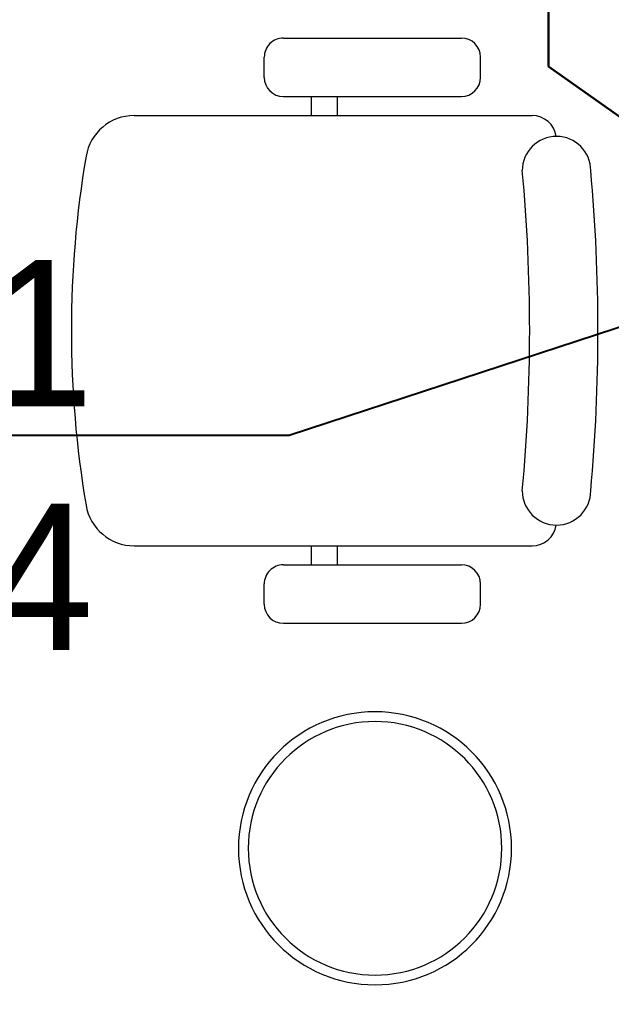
# Model space of a CAD drawing. Header units: metres. Extents: x 75097 to 220695, y -1557923 to -1361206.
# Drawn here: x 113923 to 114529, y -1446487 to -1445471 of the extents above; entities that cross this region are included whole.
import ezdxf
from ezdxf import colors
from ezdxf.entities.mleader import LeaderData, LeaderLine
from ezdxf.math import Vec2, Vec3

# ---------------------------------------------------------------- set-up
doc = ezdxf.new("R2010")
doc.units = ezdxf.units.M
doc.layers.get('0').update_dxf_attribs({"lineweight": 0})
for name, color, linetype, lineweight in [('A-100 - Copy$0$Medical Equipment and Furniture', 8, 'Continuous', 0), ('A-100 - Copy$0$NEW', 8, 'Continuous', 5), ('E-LG', 245, 'Continuous', 30)]:
    doc.layers.add(name, color=color, linetype=linetype, lineweight=lineweight)
doc.layers.add('E-POWR', color=7, linetype='Continuous', lineweight=9, true_color=0x4e7e3e)
doc.styles.get("Standard").update_dxf_attribs({"font": 'GOTHIC.TTF'})

# ---------------------------------------------------------------- blocks, each defined once
blk = doc.blocks.new('*X81')
for p, q in [((5, 3), (5, 3)), ((5, 3), (5, 3)), ((5, 3), (5, 3)), ((5, 3), (5, 3)), ((5, 3), (5, 3)), ((5, 3), (5, 3)), ((5, 3), (5, 3)), ((5, 3), (5, 3)), ((5, 3), (5, 3)), ((5, 3), (5, 3)), ((5, 3), (5, 3)), ((5, 3), (5, 3)), ((5, 3), (5, 3)), ((5, 3), (5, 3)), ((5, 3), (5, 3)), ((5, 3), (5, 3)), ((5, 3), (5, 3)), ((5, 3), (5, 3)), ((5, 3), (5, 3)), ((5, 3), (5, 3)), ((5, 3), (5, 3)), ((5, 3), (5, 3)), ((5, 3), (5, 3)), ((5, 3), (5, 3)), ((5, 3), (5, 3)), ((5, 3), (5, 3)), ((5, 3), (5, 3)), ((5, 3), (5, 3)), ((5, 3), (5, 3)), ((5, 3), (5, 3)), ((5, 3), (5, 3)), ((5, 3), (5, 3)), ((5, 3), (5, 3)), ((5, 3), (5, 3)), ((5, 3), (5, 3)), ((5, 3), (5, 3)), ((5, 3), (5, 3)), ((5, 3), (5, 3)), ((5, 3), (5, 3)), ((5, 3), (5, 3)), ((5, 3), (5, 3)), ((5, 3), (5, 3)), ((5, 3), (5, 3)), ((5, 3), (5, 3)), ((5, 3), (5, 3)), ((5, 3), (5, 3)), ((5, 3), (5, 3)), ((5, 3), (5, 3)), ((5, 3), (5, 3)), ((5, 3), (5, 3)), ((5, 3), (5, 3)), ((5, 3), (5, 3)), ((5, 3), (5, 3)), ((5, 3), (5, 3)), ((5, 3), (5, 3)), ((5, 3), (5, 3)), ((5, 3), (5, 3)), ((5, 3), (5, 3)), ((5, 3), (5, 3)), ((5, 3), (5, 3)), ((5, 3), (5, 3)), ((5, 3), (5, 3)), ((5, 3), (5, 3)), ((5, 3), (5, 3)), ((5, 3), (5, 3)), ((5, 3), (5, 3)), ((6, 3), (5, 3)), ((5, 3), (5, 3)), ((6, 3), (5, 3)), ((5, 3), (5, 3)), ((6, 3), (5, 3)), ((5, 3), (5, 3)), ((6, 3), (5, 3)), ((5, 3), (5, 3)), ((5, 3), (5, 3)), ((5, 3), (5, 3)), ((5, 3), (5, 3)), ((5, 3), (5, 3)), ((5, 3), (5, 3)), ((5, 3), (5, 3)), ((5, 3), (5, 3)), ((5, 3), (5, 3)), ((5, 3), (5, 3)), ((5, 3), (5, 3)), ((5, 3), (5, 3)), ((5, 3), (5, 3)), ((5, 3), (5, 3)), ((5, 3), (5, 3)), ((5, 3), (5, 3)), ((5, 3), (5, 3)), ((5, 3), (5, 3)), ((5, 3), (5, 3)), ((5, 3), (5, 3)), ((5, 3), (5, 3)), ((5, 3), (5, 3)), ((5, 3), (5, 3)), ((6, 3), (6, 3)), ((6, 3), (6, 3)), ((6, 3), (6, 3)), ((6, 3), (6, 3)), ((6, 3), (6, 3)), ((6, 3), (6, 3)), ((6, 3), (6, 3)), ((6, 3), (6, 3)), ((6, 3), (6, 3)), ((6, 3), (6, 3)), ((6, 3), (6, 3)), ((6, 3), (6, 3)), ((6, 3), (6, 3)), ((6, 3), (6, 3)), ((6, 3), (6, 3)), ((6, 3), (6, 3)), ((6, 3), (6, 3)), ((6, 3), (6, 3)), ((6, 3), (6, 3)), ((6, 3), (6, 3)), ((6, 3), (6, 3)), ((6, 3), (6, 3)), ((6, 3), (6, 3)), ((6, 3), (6, 3)), ((6, 3), (6, 3)), ((6, 3), (6, 3)), ((6, 3), (6, 3)), ((6, 3), (6, 3)), ((6, 3), (6, 3)), ((6, 3), (6, 3)), ((6, 3), (6, 3)), ((6, 3), (6, 3)), ((6, 3), (6, 3)), ((6, 3), (6, 3)), ((6, 3), (6, 3)), ((6, 3), (6, 3)), ((6, 3), (6, 3)), ((6, 3), (6, 3)), ((6, 3), (6, 3)), ((6, 3), (6, 3)), ((6, 3), (6, 3)), ((6, 3), (6, 3)), ((6, 3), (6, 3)), ((6, 3), (6, 3)), ((6, 3), (6, 3)), ((6, 3), (6, 3)), ((6, 3), (6, 3)), ((6, 3), (6, 3)), ((6, 3), (6, 3)), ((6, 3), (6, 3)), ((6, 3), (6, 3)), ((6, 3), (6, 3)), ((6, 3), (6, 3)), ((6, 3), (6, 3)), ((6, 3), (6, 3)), ((6, 3), (6, 3)), ((6, 3), (6, 3)), ((6, 3), (6, 3)), ((6, 3), (6, 3)), ((6, 3), (6, 3)), ((6, 3), (6, 3)), ((6, 3), (6, 3)), ((6, 3), (6, 3)), ((6, 3), (6, 3)), ((6, 3), (6, 3)), ((6, 3), (6, 3)), ((6, 3), (6, 3)), ((6, 3), (6, 3)), ((6, 3), (6, 3)), ((6, 3), (6, 3)), ((6, 3), (6, 3)), ((6, 3), (6, 3)), ((6, 3), (6, 3)), ((6, 3), (6, 3)), ((6, 3), (6, 3)), ((6, 3), (6, 3)), ((6, 3), (6, 3)), ((6, 3), (6, 3)), ((6, 3), (6, 3)), ((6, 3), (6, 3)), ((6, 3), (6, 3)), ((6, 3), (6, 3)), ((6, 3), (6, 3)), ((6, 3), (6, 3)), ((6, 3), (6, 3)), ((6, 3), (6, 3)), ((6, 3), (6, 3)), ((6, 3), (6, 3)), ((6, 3), (6, 3)), ((6, 3), (6, 3)), ((6, 3), (6, 3)), ((6, 3), (6, 3)), ((6, 3), (6, 3)), ((6, 3), (6, 3)), ((6, 3), (6, 3)), ((6, 3), (6, 3)), ((6, 3), (6, 3)), ((6, 3), (6, 3)), ((6, 3), (6, 3)), ((6, 3), (6, 3)), ((6, 3), (6, 3)), ((6, 3), (6, 3)), ((6, 3), (6, 3)), ((6, 3), (6, 3)), ((6, 3), (6, 3)), ((6, 3), (6, 3)), ((6, 3), (6, 3)), ((6, 3), (6, 3)), ((6, 3), (6, 3)), ((6, 3), (6, 3)), ((6, 3), (6, 3)), ((6, 3), (6, 3)), ((6, 3), (6, 3)), ((6, 3), (6, 3)), ((6, 3), (6, 3)), ((6, 3), (6, 3)), ((6, 3), (6, 3)), ((6, 3), (6, 3)), ((6, 3), (6, 3)), ((6, 3), (6, 3)), ((6, 3), (6, 3)), ((6, 3), (6, 3)), ((6, 3), (6, 3)), ((6, 3), (6, 3)), ((6, 3), (6, 3)), ((6, 3), (6, 3)), ((6, 3), (6, 3)), ((6, 3), (6, 3)), ((6, 3), (6, 3)), ((6, 3), (6, 3)), ((6, 3), (6, 3)), ((6, 3), (6, 3)), ((6, 3), (6, 3)), ((6, 3), (6, 3)), ((6, 3), (6, 3)), ((6, 3), (6, 3)), ((6, 3), (6, 3)), ((6, 3), (6, 3)), ((6, 3), (6, 3)), ((6, 3), (6, 3)), ((6, 3), (6, 3)), ((6, 3), (6, 3)), ((6, 3), (6, 3)), ((6, 3), (6, 3)), ((6, 3), (6, 3)), ((6, 3), (6, 3)), ((6, 3), (6, 3)), ((6, 3), (6, 3)), ((6, 3), (6, 3)), ((6, 3), (6, 3)), ((6, 3), (6, 3)), ((6, 3), (6, 3)), ((6, 3), (6, 3)), ((6, 3), (6, 3)), ((6, 3), (6, 3)), ((6, 3), (6, 3)), ((6, 3), (6, 3)), ((6, 3), (6, 3)), ((6, 3), (6, 3)), ((6, 3), (6, 3)), ((6, 3), (6, 3)), ((6, 3), (6, 3)), ((6, 3), (6, 3)), ((6, 3), (6, 3)), ((6, 3), (6, 3)), ((6, 3), (6, 3)), ((6, 3), (6, 3)), ((6, 3), (6, 3)), ((6, 3), (6, 3)), ((6, 3), (6, 3)), ((6, 3), (6, 3)), ((6, 3), (6, 3)), ((6, 3), (6, 3)), ((6, 3), (6, 3)), ((6, 3), (6, 3)), ((6, 3), (6, 3)), ((6, 3), (6, 3)), ((6, 3), (6, 3)), ((6, 3), (6, 3)), ((6, 3), (6, 3)), ((6, 3), (6, 3)), ((6, 3), (6, 3)), ((6, 3), (6, 3)), ((6, 3), (6, 3)), ((6, 3), (6, 3)), ((6, 3), (6, 3)), ((6, 3), (6, 3)), ((6, 3), (6, 3)), ((6, 3), (6, 3)), ((6, 3), (6, 3)), ((6, 3), (6, 3)), ((6, 3), (6, 3)), ((6, 3), (6, 3)), ((6, 3), (6, 3)), ((6, 3), (6, 3)), ((6, 3), (6, 3)), ((6, 3), (6, 3)), ((6, 3), (6, 3)), ((6, 3), (6, 3)), ((6, 3), (6, 3)), ((6, 3), (6, 3)), ((6, 3), (6, 3)), ((6, 3), (6, 3)), ((6, 3), (6, 3)), ((6, 3), (5, 3)), ((6, 3), (5, 3)), ((6, 3), (5, 3)), ((6, 3), (5, 3)), ((6, 3), (5, 3)), ((6, 3), (6, 3)), ((6, 3), (6, 3)), ((6, 3), (6, 3)), ((6, 3), (6, 3)), ((6, 3), (6, 3)), ((6, 3), (6, 3)), ((6, 3), (6, 3)), ((6, 3), (6, 3)), ((6, 3), (6, 3)), ((6, 3), (6, 3)), ((6, 3), (6, 3)), ((6, 3), (6, 3)), ((6, 3), (6, 3)), ((6, 3), (6, 3)), ((6, 3), (6, 3)), ((6, 3), (6, 3)), ((6, 3), (6, 3)), ((6, 3), (6, 3)), ((6, 3), (6, 3)), ((6, 3), (6, 3)), ((6, 3), (6, 3)), ((6, 3), (6, 3)), ((6, 3), (6, 3)), ((6, 3), (6, 3)), ((6, 3), (6, 3)), ((6, 3), (6, 3)), ((6, 3), (6, 3)), ((6, 3), (6, 3)), ((6, 3), (6, 3)), ((6, 3), (6, 3)), ((6, 3), (6, 3)), ((6, 3), (6, 3)), ((6, 3), (6, 3)), ((6, 3), (6, 3)), ((6, 3), (6, 3)), ((6, 3), (6, 3)), ((6, 3), (6, 3)), ((6, 3), (6, 3)), ((6, 3), (6, 3)), ((6, 3), (6, 3)), ((6, 3), (6, 3)), ((6, 3), (6, 3)), ((6, 3), (6, 3)), ((6, 3), (6, 3)), ((6, 3), (6, 3)), ((6, 3), (6, 3)), ((6, 3), (6, 3)), ((6, 3), (6, 3)), ((6, 3), (6, 3)), ((6, 3), (6, 3)), ((6, 3), (6, 3)), ((6, 3), (6, 3)), ((6, 3), (6, 3)), ((6, 3), (6, 3)), ((6, 3), (6, 3)), ((6, 3), (6, 3)), ((6, 3), (6, 3)), ((6, 3), (6, 3)), ((6, 3), (6, 3)), ((6, 3), (6, 3)), ((6, 3), (6, 3)), ((6, 3), (6, 3)), ((6, 3), (6, 3)), ((6, 3), (6, 3)), ((6, 3), (6, 3)), ((6, 3), (6, 3)), ((6, 3), (6, 3)), ((6, 3), (6, 3)), ((6, 3), (6, 3)), ((6, 3), (6, 3)), ((6, 3), (6, 3)), ((6, 3), (6, 3)), ((6, 3), (6, 3)), ((6, 3), (6, 3)), ((6, 3), (6, 3)), ((6, 3), (6, 3)), ((6, 3), (6, 3)), ((6, 3), (6, 3)), ((6, 3), (6, 3)), ((6, 3), (6, 3)), ((6, 3), (6, 3)), ((6, 3), (6, 3)), ((6, 3), (6, 3)), ((6, 3), (6, 3)), ((6, 3), (6, 3)), ((6, 3), (6, 3)), ((6, 3), (6, 3)), ((6, 3), (6, 3)), ((6, 3), (6, 3)), ((6, 3), (6, 3)), ((6, 3), (6, 3)), ((6, 3), (6, 3)), ((6, 3), (6, 3)), ((6, 3), (6, 3)), ((6, 3), (6, 3)), ((6, 3), (6, 3)), ((6, 3), (6, 3)), ((6, 3), (6, 3)), ((6, 3), (6, 3)), ((6, 3), (6, 3)), ((6, 3), (6, 3)), ((6, 3), (6, 3)), ((6, 3), (6, 3)), ((6, 3), (6, 3)), ((6, 3), (6, 3)), ((6, 3), (6, 3)), ((6, 3), (6, 3)), ((6, 3), (6, 3)), ((6, 3), (6, 3)), ((6, 3), (6, 3)), ((6, 3), (6, 3)), ((6, 3), (6, 3)), ((6, 3), (6, 3)), ((6, 3), (6, 3)), ((6, 3), (6, 3)), ((6, 3), (6, 3)), ((6, 3), (6, 3)), ((6, 3), (6, 3)), ((6, 3), (6, 3)), ((6, 3), (6, 3)), ((6, 3), (6, 3)), ((6, 3), (6, 3)), ((6, 3), (6, 3)), ((6, 3), (6, 3)), ((6, 3), (6, 3)), ((6, 3), (6, 3)), ((6, 3), (6, 3)), ((6, 3), (6, 3)), ((6, 3), (6, 3)), ((6, 3), (6, 3)), ((6, 3), (6, 3)), ((6, 3), (6, 3)), ((6, 3), (6, 3)), ((6, 3), (6, 3)), ((6, 3), (6, 3)), ((6, 3), (6, 3)), ((6, 3), (6, 3)), ((6, 3), (6, 3)), ((6, 3), (6, 3)), ((6, 3), (6, 3)), ((6, 3), (6, 3)), ((6, 3), (6, 3)), ((6, 3), (6, 3)), ((6, 3), (6, 3)), ((6, 3), (6, 3)), ((6, 3), (6, 3)), ((6, 3), (6, 3)), ((6, 3), (6, 3)), ((6, 3), (6, 3)), ((6, 3), (6, 3)), ((6, 3), (6, 3)), ((6, 3), (6, 3)), ((6, 3), (6, 3)), ((6, 3), (6, 3)), ((6, 3), (6, 3)), ((6, 3), (6, 3)), ((6, 3), (6, 3)), ((6, 3), (6, 3)), ((6, 3), (6, 3)), ((6, 3), (6, 3)), ((6, 3), (6, 3)), ((6, 3), (6, 3)), ((6, 3), (6, 3)), ((6, 3), (6, 3)), ((6, 3), (6, 3)), ((6, 3), (6, 3)), ((6, 3), (6, 3)), ((6, 3), (6, 3)), ((6, 3), (6, 3)), ((6, 3), (6, 3)), ((6, 3), (6, 3)), ((6, 3), (6, 3)), ((6, 3), (6, 3)), ((6, 3), (6, 3)), ((6, 3), (6, 3)), ((6, 3), (6, 3)), ((6, 3), (6, 3)), ((6, 3), (6, 3)), ((6, 3), (6, 3)), ((6, 3), (6, 3)), ((6, 3), (6, 3)), ((6, 3), (6, 3)), ((6, 3), (6, 3)), ((6, 3), (6, 3)), ((6, 3), (6, 3)), ((6, 3), (6, 3)), ((6, 3), (6, 3)), ((6, 3), (6, 3)), ((6, 3), (6, 3)), ((6, 3), (6, 3)), ((6, 3), (6, 3)), ((6, 3), (6, 3)), ((6, 3), (6, 3)), ((6, 3), (6, 3)), ((6, 3), (6, 3)), ((6, 3), (6, 3)), ((6, 3), (6, 3)), ((6, 3), (6, 3)), ((6, 3), (6, 3)), ((6, 3), (6, 3)), ((6, 3), (6, 3)), ((6, 3), (6, 3)), ((6, 3), (6, 3)), ((6, 3), (6, 3)), ((6, 3), (6, 3)), ((6, 3), (6, 3)), ((6, 3), (6, 3)), ((6, 3), (6, 3)), ((6, 3), (6, 3)), ((6, 3), (6, 3)), ((6, 3), (6, 3)), ((6, 3), (6, 3)), ((6, 3), (6, 3)), ((6, 3), (6, 3)), ((6, 3), (6, 3)), ((6, 3), (6, 3)), ((6, 3), (6, 3)), ((6, 3), (6, 3)), ((6, 3), (6, 3)), ((6, 3), (6, 3)), ((6, 3), (6, 3)), ((6, 3), (6, 3)), ((6, 3), (6, 3)), ((6, 3), (6, 3)), ((6, 3), (6, 3)), ((6, 3), (6, 3)), ((6, 3), (6, 3)), ((6, 3), (6, 3)), ((6, 3), (6, 3)), ((6, 3), (6, 3)), ((6, 3), (6, 3)), ((6, 3), (6, 3)), ((6, 3), (6, 3)), ((6, 3), (6, 3)), ((6, 3), (6, 3)), ((6, 3), (6, 3)), ((6, 3), (6, 3)), ((6, 3), (6, 3)), ((6, 3), (6, 3)), ((6, 3), (6, 3)), ((6, 3), (6, 3)), ((6, 3), (6, 3)), ((6, 3), (6, 3)), ((6, 3), (6, 3)), ((6, 3), (6, 3)), ((6, 3), (6, 3)), ((6, 3), (6, 3)), ((6, 3), (6, 3)), ((6, 3), (6, 3)), ((6, 3), (6, 3)), ((6, 3), (6, 3)), ((6, 3), (6, 3)), ((6, 3), (6, 3)), ((6, 3), (6, 3)), ((6, 3), (6, 3)), ((6, 3), (6, 3)), ((6, 3), (6, 3)), ((6, 3), (6, 3)), ((6, 3), (6, 3)), ((6, 3), (6, 3)), ((6, 3), (6, 3)), ((6, 3), (6, 3)), ((6, 3), (6, 3)), ((6, 3), (6, 3)), ((6, 3), (6, 3)), ((6, 3), (6, 3)), ((6, 3), (6, 3)), ((6, 3), (6, 3)), ((6, 3), (6, 3)), ((6, 3), (6, 3)), ((6, 3), (6, 3)), ((6, 3), (6, 3)), ((6, 3), (6, 3)), ((6, 3), (6, 3)), ((6, 3), (6, 3)), ((6, 3), (6, 3)), ((6, 3), (6, 3)), ((6, 3), (6, 3)), ((6, 3), (6, 3)), ((6, 3), (6, 3)), ((6, 3), (6, 3)), ((6, 3), (6, 3)), ((6, 3), (6, 3)), ((6, 3), (6, 3)), ((6, 3), (6, 3)), ((6, 3), (6, 3)), ((6, 3), (6, 3)), ((6, 3), (6, 3)), ((6, 3), (6, 3)), ((6, 3), (6, 3)), ((6, 3), (6, 3)), ((6, 3), (6, 3)), ((6, 3), (6, 3)), ((6, 3), (6, 3)), ((6, 3), (6, 3)), ((6, 3), (6, 3)), ((6, 3), (6, 3)), ((6, 3), (6, 3)), ((6, 3), (6, 3)), ((6, 3), (6, 3)), ((6, 3), (6, 3)), ((6, 3), (6, 3)), ((6, 3), (6, 3)), ((6, 3), (6, 3)), ((6, 3), (6, 3)), ((6, 3), (6, 3)), ((6, 3), (6, 3)), ((6, 3), (6, 3)), ((6, 3), (6, 3)), ((6, 3), (6, 3)), ((6, 3), (6, 3)), ((6, 3), (6, 3)), ((6, 3), (6, 3)), ((6, 3), (6, 3)), ((6, 3), (6, 3)), ((6, 3), (6, 3)), ((6, 3), (6, 3))]:
    blk.add_line(p, q)
blk = doc.blocks.new('*X82')
for p, q in [((13, 1), (13, 1)), ((13, 1), (13, 1)), ((13, 1), (13, 1)), ((13, 1), (13, 1)), ((13, 1), (13, 1)), ((13, 1), (13, 1)), ((13, 1), (13, 1)), ((13, 1), (13, 1)), ((13, 1), (13, 1)), ((13, 1), (13, 1)), ((13, 1), (13, 1)), ((13, 1), (13, 1)), ((13, 1), (13, 1)), ((13, 1), (13, 1)), ((13, 1), (13, 1)), ((13, 1), (14, 1)), ((13, 1), (14, 1)), ((13, 1), (14, 1)), ((13, 1), (13, 1)), ((13, 1), (13, 1)), ((13, 1), (13, 1)), ((13, 1), (13, 1)), ((13, 1), (13, 1)), ((13, 1), (13, 1)), ((13, 1), (13, 1)), ((13, 1), (13, 1)), ((13, 1), (13, 1)), ((13, 1), (13, 1)), ((13, 1), (13, 1)), ((13, 1), (13, 1)), ((13, 1), (13, 1)), ((13, 1), (13, 1)), ((13, 1), (13, 1)), ((13, 1), (13, 1)), ((13, 1), (13, 1)), ((13, 1), (13, 1)), ((13, 1), (13, 1)), ((13, 1), (13, 1)), ((13, 1), (13, 1)), ((13, 1), (13, 1)), ((13, 1), (13, 1)), ((13, 1), (13, 1)), ((13, 1), (13, 1)), ((13, 1), (13, 1)), ((13, 1), (13, 1)), ((13, 1), (13, 1)), ((13, 1), (13, 1)), ((13, 1), (13, 1)), ((13, 1), (13, 1)), ((13, 1), (13, 1)), ((13, 1), (13, 1)), ((13, 1), (13, 1)), ((13, 1), (13, 1)), ((13, 1), (13, 1)), ((13, 1), (13, 1)), ((13, 1), (13, 1)), ((13, 1), (13, 1)), ((13, 1), (13, 1)), ((13, 1), (13, 1)), ((13, 1), (13, 1)), ((13, 1), (13, 1)), ((13, 1), (13, 1)), ((13, 1), (13, 1)), ((13, 1), (13, 1)), ((13, 1), (13, 1)), ((13, 1), (13, 1)), ((13, 1), (13, 1)), ((13, 1), (13, 1)), ((13, 1), (13, 1)), ((13, 1), (13, 1)), ((13, 1), (13, 1)), ((13, 1), (13, 1)), ((13, 1), (13, 1)), ((13, 1), (13, 1)), ((13, 1), (13, 1)), ((13, 1), (13, 1)), ((13, 1), (13, 1)), ((13, 1), (13, 1)), ((13, 1), (13, 1)), ((13, 1), (13, 1)), ((13, 1), (13, 1)), ((13, 1), (13, 1)), ((13, 1), (13, 1)), ((13, 1), (13, 1)), ((13, 1), (13, 1)), ((13, 1), (13, 1)), ((13, 1), (13, 1)), ((13, 1), (13, 1)), ((13, 1), (13, 1)), ((13, 1), (13, 1)), ((13, 1), (13, 1)), ((13, 1), (13, 1)), ((13, 1), (13, 1)), ((13, 1), (13, 1)), ((13, 1), (13, 1)), ((13, 1), (13, 1)), ((13, 1), (13, 1)), ((13, 1), (13, 1)), ((13, 1), (13, 1)), ((13, 1), (13, 1)), ((13, 1), (13, 1)), ((13, 1), (13, 1)), ((13, 1), (13, 1)), ((13, 1), (13, 1)), ((13, 1), (13, 1)), ((13, 1), (13, 1)), ((13, 1), (13, 1)), ((13, 1), (13, 1)), ((13, 1), (13, 1)), ((13, 1), (13, 1)), ((13, 1), (13, 1)), ((13, 1), (13, 1)), ((13, 1), (13, 1)), ((13, 1), (13, 1)), ((13, 1), (13, 1)), ((13, 1), (13, 1)), ((13, 1), (13, 1)), ((13, 1), (13, 1)), ((13, 1), (13, 1)), ((13, 1), (13, 1)), ((13, 1), (13, 1)), ((13, 1), (13, 1)), ((13, 1), (13, 1)), ((13, 1), (14, 1)), ((13, 0), (13, 0)), ((13, 0), (13, 0)), ((13, 0), (13, 0)), ((13, 0), (13, 0)), ((13, 0), (13, 0)), ((13, 0), (13, 0)), ((13, 0), (13, 0)), ((13, 0), (13, 0)), ((13, 0), (13, 0)), ((13, 0), (13, 0)), ((13, 0), (13, 0)), ((13, 0), (13, 0)), ((13, 0), (13, 0)), ((13, 0), (13, 0)), ((13, 0), (13, 0)), ((13, 0), (13, 0)), ((13, 0), (13, 0)), ((13, 0), (13, 0)), ((13, 0), (13, 0)), ((13, 0), (13, 0)), ((13, 0), (13, 0)), ((13, 0), (13, 0)), ((13, 0), (13, 0)), ((13, 0), (13, 0)), ((13, 0), (13, 0)), ((13, 0), (13, 0)), ((13, 0), (13, 0)), ((13, 0), (13, 0)), ((13, 0), (13, 0)), ((13, 0), (13, 0)), ((13, 0), (13, 0)), ((13, 0), (13, 0)), ((13, 0), (13, 0)), ((13, 0), (13, 0)), ((13, 0), (13, 0)), ((13, 0), (13, 0)), ((13, 0), (13, 0)), ((13, 0), (13, 0)), ((13, 0), (13, 0)), ((13, 0), (13, 0)), ((13, 0), (13, 0)), ((13, 0), (13, 0)), ((13, 0), (13, 0)), ((13, 0), (13, 0)), ((13, 0), (13, 0)), ((13, 0), (13, 0)), ((13, 0), (13, 0)), ((13, 0), (13, 0)), ((13, 0), (14, 0)), ((13, 0), (14, 0)), ((13, 0), (13, 0)), ((13, 0), (14, 0)), ((14, 1), (14, 1)), ((14, 1), (14, 1)), ((14, 1), (14, 1)), ((14, 1), (14, 1)), ((14, 1), (14, 1)), ((14, 1), (14, 1)), ((14, 1), (14, 1)), ((14, 1), (14, 1)), ((14, 1), (14, 1)), ((14, 1), (14, 1)), ((14, 1), (14, 1)), ((14, 1), (14, 1)), ((14, 1), (14, 1)), ((14, 1), (14, 1)), ((14, 1), (14, 1)), ((14, 1), (14, 1)), ((14, 1), (14, 1)), ((14, 1), (14, 1)), ((14, 1), (14, 1)), ((14, 1), (14, 1)), ((14, 1), (14, 1)), ((14, 1), (14, 1)), ((14, 1), (14, 1)), ((14, 1), (14, 1)), ((14, 1), (14, 1)), ((14, 1), (14, 1)), ((14, 1), (14, 1)), ((14, 1), (14, 1)), ((14, 1), (14, 1)), ((14, 1), (14, 1)), ((14, 1), (14, 1)), ((14, 1), (14, 1)), ((14, 1), (14, 1)), ((14, 1), (14, 1)), ((14, 1), (14, 1)), ((14, 1), (14, 1)), ((14, 1), (14, 1)), ((14, 1), (14, 1)), ((14, 1), (14, 1)), ((14, 1), (14, 1)), ((14, 1), (14, 1)), ((14, 1), (14, 1)), ((14, 1), (14, 1)), ((14, 1), (14, 1)), ((14, 1), (14, 1)), ((14, 1), (14, 1)), ((14, 1), (14, 1)), ((14, 1), (14, 1)), ((14, 1), (14, 1)), ((14, 1), (14, 1)), ((14, 1), (14, 1)), ((14, 1), (14, 1)), ((14, 1), (14, 1)), ((14, 1), (14, 1)), ((14, 1), (14, 1)), ((14, 1), (14, 1)), ((14, 1), (14, 1)), ((14, 1), (14, 1)), ((14, 1), (14, 1)), ((14, 1), (14, 1)), ((14, 1), (14, 1)), ((14, 1), (14, 1)), ((14, 1), (14, 1)), ((14, 1), (14, 1)), ((14, 1), (14, 1)), ((14, 1), (14, 1)), ((14, 1), (14, 1)), ((14, 1), (14, 1)), ((14, 1), (14, 1)), ((14, 1), (14, 1)), ((14, 1), (14, 1)), ((14, 1), (14, 1)), ((14, 1), (14, 1)), ((14, 1), (14, 1)), ((14, 1), (14, 1)), ((14, 1), (14, 1)), ((14, 1), (14, 1)), ((14, 1), (14, 1)), ((14, 1), (14, 1)), ((14, 1), (14, 1)), ((14, 1), (14, 1)), ((14, 1), (14, 1)), ((14, 1), (14, 1)), ((14, 1), (14, 1)), ((14, 1), (14, 1)), ((14, 1), (14, 1)), ((14, 1), (14, 1)), ((14, 1), (14, 1)), ((14, 1), (14, 1)), ((14, 1), (14, 1)), ((14, 1), (14, 1)), ((14, 1), (14, 1)), ((14, 1), (14, 1)), ((14, 1), (14, 1)), ((14, 0), (14, 0)), ((14, 0), (14, 0)), ((14, 0), (14, 0)), ((14, 0), (14, 0)), ((14, 0), (14, 0)), ((14, 0), (14, 0)), ((14, 0), (14, 0)), ((14, 0), (14, 0)), ((14, 0), (14, 0)), ((14, 0), (14, 0)), ((14, 0), (14, 0)), ((14, 0), (14, 0)), ((14, 0), (14, 0)), ((14, 0), (14, 0)), ((14, 0), (14, 0)), ((14, 0), (14, 0)), ((14, 0), (14, 0)), ((14, 0), (14, 0)), ((14, 0), (14, 0)), ((14, 0), (14, 0)), ((14, 0), (14, 0)), ((14, 0), (14, 0)), ((14, 0), (14, 0)), ((14, 0), (14, 0)), ((14, 0), (14, 0)), ((14, 0), (14, 0)), ((14, 0), (14, 0)), ((14, 0), (14, 0)), ((14, 0), (14, 0)), ((14, 0), (14, 0)), ((14, 0), (14, 0)), ((14, 0), (14, 0)), ((14, 0), (14, 0)), ((14, 0), (14, 0)), ((14, 0), (14, 0)), ((14, 0), (14, 0)), ((14, 0), (14, 0)), ((14, 0), (14, 0)), ((14, 0), (14, 0)), ((14, 0), (14, 0)), ((14, 0), (14, 0)), ((14, 0), (14, 0)), ((14, 0), (14, 0)), ((14, 0), (14, 0)), ((14, 0), (14, 0)), ((14, 0), (14, 0)), ((14, 0), (14, 0)), ((14, 0), (14, 0)), ((13, 0), (13, 0)), ((13, 0), (14, 0)), ((13, 0), (13, 0)), ((13, 0), (14, 0)), ((13, 0), (13, 0)), ((13, 0), (14, 0)), ((13, 0), (13, 0)), ((13, 0), (13, 0)), ((13, 0), (13, 0)), ((13, 0), (13, 0)), ((13, 0), (14, 0)), ((13, 0), (13, 0)), ((13, 0), (14, 0)), ((13, 0), (13, 0)), ((13, 0), (14, 0)), ((13, 0), (13, 0)), ((13, 0), (14, 0)), ((13, 0), (13, 0)), ((13, 0), (14, 0)), ((13, 0), (13, 0)), ((13, 0), (14, 0)), ((13, 0), (13, 0)), ((13, 0), (14, 0)), ((13, 0), (13, 0)), ((13, 0), (13, 0)), ((13, 0), (13, 0)), ((13, 0), (14, 0)), ((13, 0), (13, 0)), ((13, 0), (14, 0)), ((13, 0), (13, 0)), ((13, 0), (14, 0)), ((13, 0), (13, 0)), ((13, 0), (14, 0)), ((13, 0), (13, 0)), ((13, 0), (13, 0)), ((13, 0), (13, 0)), ((13, 0), (13, 0)), ((13, 0), (13, 0)), ((13, 0), (13, 0)), ((13, 0), (13, 0)), ((13, 0), (13, 0)), ((13, 0), (13, 0)), ((13, 0), (13, 0)), ((13, 0), (13, 0)), ((13, 0), (13, 0)), ((13, 0), (13, 0)), ((13, 0), (13, 0)), ((13, 0), (13, 0)), ((13, 0), (13, 0)), ((13, 0), (13, 0)), ((13, 0), (13, 0)), ((13, 0), (13, 0)), ((13, 0), (13, 0)), ((13, 0), (13, 0)), ((13, 0), (13, 0)), ((13, 0), (13, 0)), ((13, 0), (13, 0)), ((13, 0), (13, 0)), ((13, 0), (13, 0)), ((13, 0), (13, 0)), ((13, 0), (13, 0)), ((13, 0), (13, 0)), ((13, 0), (13, 0)), ((13, 0), (13, 0)), ((13, -1), (13, -1)), ((13, -1), (13, -1)), ((13, -1), (13, -1)), ((13, -1), (13, -1)), ((13, -1), (13, -1)), ((13, -1), (14, -1)), ((13, -1), (13, -1)), ((14, 0), (14, 0)), ((14, 0), (14, 0)), ((14, 0), (14, 0)), ((14, 0), (14, 0)), ((14, 0), (14, 0)), ((14, 0), (14, 0)), ((14, 0), (14, 0)), ((14, 0), (14, 0)), ((14, 0), (14, 0)), ((14, 0), (14, 0)), ((14, 0), (14, 0)), ((14, 0), (14, 0)), ((14, 0), (14, 0)), ((14, 0), (14, 0)), ((14, 0), (14, 0)), ((13, 0), (14, 0)), ((14, 0), (14, 0)), ((14, 0), (14, 0)), ((14, 0), (14, 0)), ((14, 0), (14, 0)), ((14, 0), (14, 0)), ((14, 0), (14, 0)), ((14, 0), (14, 0)), ((14, 0), (14, 0)), ((14, 0), (14, 0)), ((14, 0), (14, 0)), ((14, 0), (14, 0)), ((14, 0), (14, 0)), ((14, 0), (14, 0)), ((14, 0), (14, 0)), ((14, 0), (14, 0)), ((14, 0), (14, 0)), ((14, 0), (14, 0)), ((14, 0), (14, 0)), ((14, 0), (14, 0)), ((14, 0), (14, 0)), ((14, 0), (14, 0)), ((14, 0), (14, 0)), ((14, 0), (14, 0)), ((14, 0), (14, 0)), ((14, 0), (14, 0)), ((14, 0), (14, 0)), ((14, 0), (14, 0)), ((14, 0), (14, 0)), ((14, 0), (14, 0)), ((14, 0), (14, 0)), ((14, 0), (14, 0)), ((14, 0), (14, 0)), ((14, 0), (14, 0)), ((14, 0), (14, 0)), ((14, -1), (14, -1)), ((14, -1), (14, -1)), ((14, -1), (14, -1)), ((14, -1), (14, -1)), ((14, -1), (14, -1))]:
    blk.add_line(p, q)
blk = doc.blocks.new('A-100 - Copy$0$GF21018-P')
for p, q in [((-0.2207, 0.4756), (-0.2207, 0.0675)), ((0.2205, 0.4756), (0.2205, 0.0675)), ((-0.2806, 0.3422), (-0.2598, 0.3422)), ((0.2596, 0.3422), (0.2804, 0.3422)), ((-0.3002, 0.3226), (-0.3002, 0.14)), ((-0.2402, 0.3226), (-0.2402, 0.14)), ((0.24, 0.3226), (0.24, 0.14)), ((0.3, 0.3226), (0.3, 0.14)), ((-0.2402, 0.2937), (-0.2207, 0.2937)), ((0.2205, 0.2937), (0.24, 0.2937)), ((-0.2402, 0.2671), (-0.2207, 0.2671)), ((0.2205, 0.2671), (0.24, 0.2671)), ((-0.2806, 0.1204), (-0.2598, 0.1204)), ((0.2596, 0.1204), (0.2804, 0.1204))]:
    blk.add_line(p, q)
for points in [[(0.24, 0.2937), (0.24, 0.2937), (0.24, 0.2937), (0.24, 0.2937), (0.24, 0.2937), (0.24, 0.2937), (0.24, 0.2937), (0.24, 0.2937), (0.24, 0.2937), (0.24, 0.2937), (0.24, 0.2937), (0.24, 0.2937), (0.24, 0.2937), (0.24, 0.2937), (0.24, 0.2937), (0.24, 0.2937), (0.24, 0.2937), (0.24, 0.2937), (0.24, 0.2937), (0.24, 0.2937), (0.24, 0.2937), (0.24, 0.2937), (0.24, 0.2937), (0.24, 0.2937), (0.24, 0.2937), (0.24, 0.2937), (0.24, 0.2937), (0.24, 0.2937), (0.24, 0.2937), (0.24, 0.2937), (0.24, 0.2937), (0.24, 0.2937), (0.24, 0.2937), (0.24, 0.2937), (0.24, 0.2937), (0.24, 0.2937), (0.24, 0.2937), (0.24, 0.2937), (0.24, 0.2937), (0.24, 0.2937), (0.24, 0.2937), (0.24, 0.2937), (0.24, 0.2937), (0.24, 0.2937), (0.24, 0.2937), (0.24, 0.2937), (0.24, 0.2937), (0.24, 0.2937), (0.24, 0.2937), (0.24, 0.2937), (0.24, 0.2937), (0.24, 0.2937), (0.24, 0.2937), (0.24, 0.2937), (0.24, 0.2937), (0.24, 0.2937), (0.24, 0.2937), (0.24, 0.2937), (0.24, 0.2937), (0.24, 0.2937), (0.24, 0.2937), (0.24, 0.2937), (0.24, 0.2937), (0.24, 0.2937), (0.24, 0.2937), (0.24, 0.2937), (0.24, 0.2937), (0.24, 0.2937), (0.24, 0.2937), (0.24, 0.2937), (0.24, 0.2937), (0.24, 0.2937), (0.24, 0.2937), (0.24, 0.2937), (0.24, 0.2937), (0.24, 0.2937), (0.24, 0.2937), (0.24, 0.2937), (0.24, 0.2937), (0.24, 0.2937), (0.24, 0.2937), (0.24, 0.2937), (0.24, 0.2937), (0.24, 0.2937), (0.24, 0.2937), (0.24, 0.2937), (0.24, 0.2937), (0.24, 0.2937), (0.24, 0.2937), (0.24, 0.2937), (0.24, 0.2937), (0.24, 0.2937), (0.24, 0.2937), (0.24, 0.2937), (0.24, 0.2937), (0.24, 0.2937), (0.24, 0.2937), (0.24, 0.2937), (0.24, 0.2937), (0.24, 0.2937), (0.24, 0.2937), (0.24, 0.2937), (0.24, 0.2937), (0.24, 0.2937), (0.24, 0.2937), (0.24, 0.2937), (0.24, 0.2937), (0.24, 0.2937), (0.24, 0.2937), (0.24, 0.2937), (0.24, 0.2937), (0.24, 0.2937), (0.24, 0.2937), (0.24, 0.2937), (0.24, 0.2937), (0.24, 0.2937), (0.24, 0.2937), (0.24, 0.2937), (0.24, 0.2937), (0.24, 0.2937), (0.24, 0.2937), (0.24, 0.2937), (0.24, 0.2937), (0.24, 0.2937), (0.24, 0.2937), (0.24, 0.2937), (0.24, 0.2937), (0.24, 0.2937), (0.24, 0.2937), (0.24, 0.2937), (0.24, 0.2937), (0.24, 0.2937), (0.24, 0.2937), (0.24, 0.2937), (0.24, 0.2937), (0.24, 0.2937), (0.24, 0.2937), (0.24, 0.2937), (0.24, 0.2937), (0.24, 0.2937), (0.24, 0.2937), (0.24, 0.2937), (0.24, 0.2937), (0.24, 0.2937), (0.24, 0.2937), (0.24, 0.2937), (0.24, 0.2937), (0.24, 0.2937), (0.24, 0.2937), (0.24, 0.2937), (0.24, 0.2937), (0.24, 0.2937), (0.24, 0.2937), (0.24, 0.2937), (0.24, 0.2937), (0.24, 0.2937), (0.24, 0.2937), (0.24, 0.2937), (0.24, 0.2937), (0.24, 0.2937), (0.24, 0.2937), (0.24, 0.2937), (0.24, 0.2937), (0.24, 0.2937), (0.24, 0.2937), (0.24, 0.2937), (0.24, 0.2937), (0.24, 0.2937), (0.24, 0.2937), (0.24, 0.2937), (0.24, 0.2937), (0.24, 0.2937), (0.24, 0.2937), (0.24, 0.2937), (0.24, 0.2937), (0.24, 0.2937), (0.24, 0.2937), (0.24, 0.2937), (0.24, 0.2937), (0.24, 0.2937), (0.24, 0.2937), (0.24, 0.2937), (0.24, 0.2937), (0.24, 0.2937), (0.24, 0.2937), (0.24, 0.2937), (0.24, 0.2937), (0.24, 0.2937), (0.24, 0.2937), (0.24, 0.2937), (0.24, 0.2937), (0.24, 0.2937), (0.24, 0.2937), (0.24, 0.2937), (0.24, 0.2937), (0.24, 0.2937), (0.24, 0.2937), (0.24, 0.2937), (0.24, 0.2937), (0.24, 0.2937), (0.24, 0.2937), (0.24, 0.2937), (0.24, 0.2937), (0.24, 0.2937), (0.24, 0.2937), (0.24, 0.2937), (0.24, 0.2937), (0.24, 0.2937), (0.24, 0.2937), (0.24, 0.2937), (0.24, 0.2937), (0.24, 0.2937), (0.24, 0.2937), (0.24, 0.2937), (0.24, 0.2937), (0.24, 0.2937), (0.24, 0.2937), (0.24, 0.2937), (0.24, 0.2937), (0.24, 0.2937), (0.24, 0.2937), (0.24, 0.2937), (0.24, 0.2937), (0.24, 0.2937), (0.24, 0.2937), (0.24, 0.2937), (0.24, 0.2937), (0.24, 0.2937), (0.24, 0.2937), (0.24, 0.2937), (0.24, 0.2937), (0.24, 0.2937), (0.24, 0.2937), (0.24, 0.2937), (0.24, 0.2937), (0.24, 0.2937), (0.24, 0.2937), (0.24, 0.2937), (0.24, 0.2937), (0.24, 0.2937), (0.24, 0.2937), (0.24, 0.2937), (0.24, 0.2937), (0.24, 0.2937), (0.24, 0.2937), (0.24, 0.2937), (0.24, 0.2937), (0.24, 0.2937), (0.24, 0.2937), (0.24, 0.2937), (0.24, 0.2937), (0.24, 0.2937), (0.24, 0.2937), (0.24, 0.2937), (0.24, 0.2937), (0.24, 0.2937), (0.24, 0.2937), (0.24, 0.2937), (0.24, 0.2937), (0.24, 0.2937), (0.24, 0.2937), (0.24, 0.2937), (0.24, 0.2937), (0.24, 0.2937), (0.24, 0.2937), (0.24, 0.2937), (0.24, 0.2937), (0.24, 0.2937), (0.24, 0.2937), (0.24, 0.2937), (0.24, 0.2937), (0.24, 0.2937), (0.24, 0.2937), (0.24, 0.2937), (0.24, 0.2937), (0.24, 0.2937), (0.24, 0.2937)], [(0.24, 0.2937), (0.24, 0.2937), (0.24, 0.2937), (0.24, 0.2937), (0.24, 0.2937), (0.24, 0.2937), (0.24, 0.2937), (0.24, 0.2937), (0.24, 0.2937), (0.24, 0.2937), (0.24, 0.2937), (0.24, 0.2937), (0.24, 0.2937), (0.24, 0.2937), (0.24, 0.2937), (0.24, 0.2937), (0.24, 0.2937), (0.24, 0.2937), (0.24, 0.2937), (0.24, 0.2937), (0.24, 0.2937), (0.24, 0.2937), (0.24, 0.2937), (0.24, 0.2937), (0.24, 0.2937), (0.24, 0.2937), (0.24, 0.2937), (0.24, 0.2937), (0.24, 0.2937), (0.24, 0.2937), (0.24, 0.2937), (0.24, 0.2937), (0.24, 0.2937), (0.24, 0.2937), (0.24, 0.2937), (0.24, 0.2937), (0.24, 0.2937), (0.24, 0.2937), (0.24, 0.2937), (0.24, 0.2937), (0.24, 0.2937), (0.24, 0.2937), (0.24, 0.2937), (0.24, 0.2937), (0.24, 0.2937), (0.24, 0.2937), (0.24, 0.2937), (0.24, 0.2937), (0.24, 0.2937), (0.24, 0.2937), (0.24, 0.2937), (0.24, 0.2937), (0.24, 0.2937), (0.24, 0.2937), (0.24, 0.2937), (0.24, 0.2937), (0.24, 0.2937), (0.24, 0.2937), (0.24, 0.2937), (0.24, 0.2937), (0.24, 0.2937), (0.24, 0.2937), (0.24, 0.2937), (0.24, 0.2937), (0.24, 0.2937), (0.24, 0.2937), (0.24, 0.2937), (0.24, 0.2937), (0.24, 0.2937), (0.24, 0.2937), (0.24, 0.2937), (0.24, 0.2937), (0.24, 0.2937), (0.24, 0.2937), (0.24, 0.2937), (0.24, 0.2937), (0.24, 0.2937), (0.24, 0.2937), (0.24, 0.2937), (0.24, 0.2937), (0.24, 0.2937), (0.24, 0.2937), (0.24, 0.2937), (0.24, 0.2937), (0.24, 0.2937), (0.24, 0.2937), (0.24, 0.2937), (0.24, 0.2937), (0.24, 0.2937), (0.24, 0.2937), (0.24, 0.2937), (0.24, 0.2937), (0.24, 0.2937), (0.24, 0.2937), (0.24, 0.2937), (0.24, 0.2937), (0.24, 0.2937), (0.24, 0.2937), (0.24, 0.2937), (0.24, 0.2937), (0.24, 0.2937), (0.24, 0.2937), (0.24, 0.2937), (0.24, 0.2937), (0.24, 0.2937), (0.24, 0.2937), (0.24, 0.2937), (0.24, 0.2937), (0.24, 0.2937), (0.24, 0.2937), (0.24, 0.2937), (0.24, 0.2937), (0.24, 0.2937), (0.24, 0.2937), (0.24, 0.2937), (0.24, 0.2937), (0.24, 0.2937), (0.24, 0.2937), (0.24, 0.2937), (0.24, 0.2937), (0.24, 0.2937), (0.24, 0.2937), (0.24, 0.2937), (0.24, 0.2937), (0.24, 0.2937), (0.24, 0.2937), (0.24, 0.2937), (0.24, 0.2937), (0.24, 0.2937), (0.24, 0.2937), (0.24, 0.2937), (0.24, 0.2937), (0.24, 0.2937), (0.24, 0.2937), (0.24, 0.2937), (0.24, 0.2937), (0.24, 0.2937), (0.24, 0.2937), (0.24, 0.2937), (0.24, 0.2937), (0.24, 0.2937), (0.24, 0.2937), (0.24, 0.2937), (0.24, 0.2937), (0.24, 0.2937), (0.24, 0.2937), (0.24, 0.2937), (0.24, 0.2937), (0.24, 0.2937), (0.24, 0.2937), (0.24, 0.2937), (0.24, 0.2937), (0.24, 0.2937), (0.24, 0.2937), (0.24, 0.2937), (0.24, 0.2937), (0.24, 0.2937), (0.24, 0.2937), (0.24, 0.2937), (0.24, 0.2937), (0.24, 0.2937), (0.24, 0.2937), (0.24, 0.2937), (0.24, 0.2937), (0.24, 0.2937), (0.24, 0.2937), (0.24, 0.2937), (0.24, 0.2937), (0.24, 0.2937), (0.24, 0.2937), (0.24, 0.2937), (0.24, 0.2937), (0.24, 0.2937), (0.24, 0.2937), (0.24, 0.2937), (0.24, 0.2937), (0.24, 0.2937), (0.24, 0.2937), (0.24, 0.2937), (0.24, 0.2937), (0.24, 0.2937), (0.24, 0.2937), (0.24, 0.2937), (0.24, 0.2937), (0.24, 0.2937), (0.24, 0.2937), (0.24, 0.2937), (0.24, 0.2937), (0.24, 0.2937), (0.24, 0.2937), (0.24, 0.2937), (0.24, 0.2937), (0.24, 0.2937), (0.24, 0.2937), (0.24, 0.2937), (0.24, 0.2937), (0.24, 0.2937), (0.24, 0.2937), (0.24, 0.2937), (0.24, 0.2937), (0.24, 0.2937), (0.24, 0.2937), (0.24, 0.2937), (0.24, 0.2937), (0.24, 0.2937), (0.24, 0.2937), (0.24, 0.2937), (0.24, 0.2937), (0.24, 0.2937), (0.24, 0.2937), (0.24, 0.2937), (0.24, 0.2937), (0.24, 0.2937), (0.24, 0.2937), (0.24, 0.2937), (0.24, 0.2937), (0.24, 0.2937), (0.24, 0.2937), (0.24, 0.2937)], [(0.24, 0.2937), (0.24, 0.2937), (0.24, 0.2937), (0.24, 0.2937), (0.24, 0.2937), (0.24, 0.2937), (0.24, 0.2937), (0.24, 0.2937), (0.24, 0.2937), (0.24, 0.2937), (0.24, 0.2937), (0.24, 0.2937), (0.24, 0.2937), (0.24, 0.2937), (0.24, 0.2937), (0.24, 0.2937), (0.24, 0.2937), (0.24, 0.2937), (0.24, 0.2937), (0.24, 0.2937), (0.24, 0.2937), (0.24, 0.2937), (0.24, 0.2937), (0.24, 0.2937), (0.24, 0.2937), (0.24, 0.2937), (0.24, 0.2937), (0.24, 0.2937), (0.24, 0.2937), (0.24, 0.2937), (0.24, 0.2937), (0.24, 0.2937), (0.24, 0.2937), (0.24, 0.2937), (0.24, 0.2937), (0.24, 0.2937), (0.24, 0.2937), (0.24, 0.2937), (0.24, 0.2937), (0.24, 0.2937), (0.24, 0.2937), (0.24, 0.2937), (0.24, 0.2937), (0.24, 0.2937), (0.24, 0.2937), (0.24, 0.2937), (0.24, 0.2937), (0.24, 0.2937), (0.24, 0.2937), (0.24, 0.2937), (0.24, 0.2937), (0.24, 0.2937), (0.24, 0.2937), (0.24, 0.2937), (0.24, 0.2937), (0.24, 0.2937), (0.24, 0.2937), (0.24, 0.2937), (0.24, 0.2937), (0.24, 0.2937), (0.24, 0.2937), (0.24, 0.2937), (0.24, 0.2937), (0.24, 0.2937), (0.24, 0.2937), (0.24, 0.2937), (0.24, 0.2937), (0.24, 0.2937), (0.24, 0.2937), (0.24, 0.2937), (0.24, 0.2937), (0.24, 0.2937), (0.24, 0.2937), (0.24, 0.2937), (0.24, 0.2937), (0.24, 0.2937), (0.24, 0.2937), (0.24, 0.2937), (0.24, 0.2937), (0.24, 0.2937), (0.24, 0.2937), (0.24, 0.2937), (0.24, 0.2937), (0.24, 0.2937), (0.24, 0.2937), (0.24, 0.2937), (0.24, 0.2937), (0.24, 0.2937), (0.24, 0.2937), (0.24, 0.2937), (0.24, 0.2937), (0.24, 0.2937), (0.24, 0.2937), (0.24, 0.2937), (0.24, 0.2937), (0.24, 0.2937), (0.24, 0.2937), (0.24, 0.2937), (0.24, 0.2937), (0.24, 0.2937), (0.24, 0.2937), (0.24, 0.2937), (0.24, 0.2937), (0.24, 0.2937), (0.24, 0.2937), (0.24, 0.2937), (0.24, 0.2937), (0.24, 0.2937), (0.24, 0.2937), (0.24, 0.2937), (0.24, 0.2937), (0.24, 0.2937), (0.24, 0.2937), (0.24, 0.2937), (0.24, 0.2937), (0.24, 0.2937), (0.24, 0.2937), (0.24, 0.2937), (0.24, 0.2937), (0.24, 0.2937), (0.24, 0.2937), (0.24, 0.2937), (0.24, 0.2937), (0.24, 0.2937), (0.24, 0.2937), (0.24, 0.2937), (0.24, 0.2937), (0.24, 0.2937), (0.24, 0.2937), (0.24, 0.2937), (0.24, 0.2937), (0.24, 0.2937), (0.24, 0.2937), (0.24, 0.2937), (0.24, 0.2937), (0.24, 0.2937), (0.24, 0.2937), (0.24, 0.2937), (0.24, 0.2937), (0.24, 0.2937), (0.24, 0.2937), (0.24, 0.2937), (0.24, 0.2937), (0.24, 0.2937), (0.24, 0.2937), (0.24, 0.2937), (0.24, 0.2937), (0.24, 0.2937), (0.24, 0.2937), (0.24, 0.2937), (0.24, 0.2937), (0.24, 0.2937), (0.24, 0.2937), (0.24, 0.2937), (0.24, 0.2937), (0.24, 0.2937), (0.24, 0.2937), (0.24, 0.2937), (0.24, 0.2937), (0.24, 0.2937), (0.24, 0.2937), (0.24, 0.2937), (0.24, 0.2937), (0.24, 0.2937), (0.24, 0.2937), (0.24, 0.2937), (0.24, 0.2937), (0.24, 0.2937), (0.24, 0.2937), (0.24, 0.2937), (0.24, 0.2937), (0.24, 0.2937), (0.24, 0.2937), (0.24, 0.2937), (0.24, 0.2937), (0.24, 0.2937), (0.24, 0.2937), (0.24, 0.2937), (0.24, 0.2937), (0.24, 0.2937), (0.24, 0.2937), (0.24, 0.2937), (0.24, 0.2937), (0.24, 0.2937), (0.24, 0.2937), (0.24, 0.2937), (0.24, 0.2937), (0.24, 0.2937), (0.24, 0.2937), (0.24, 0.2937), (0.24, 0.2937), (0.24, 0.2937), (0.24, 0.2937), (0.24, 0.2937), (0.24, 0.2937), (0.24, 0.2937), (0.24, 0.2937), (0.24, 0.2937), (0.24, 0.2937), (0.24, 0.2937), (0.24, 0.2937), (0.24, 0.2937), (0.24, 0.2937), (0.24, 0.2937), (0.24, 0.2937), (0.24, 0.2937), (0.24, 0.2937), (0.24, 0.2937), (0.24, 0.2937), (0.24, 0.2937), (0.24, 0.2937), (0.24, 0.2937), (0.24, 0.2937), (0.24, 0.2937)]]:
    blk.add_lwpolyline(points, close=True)
for centre, radius, start, end in [((-0.0001, -0.5295), 1.0695, 80.3671, 99.6329), ((-0.1707, 0.4756), 0.05, 99.6329, 180), ((0.1705, 0.4756), 0.05, 0, 80.3671), ((-0.2806, 0.3226), 0.0196, 90, 180), ((-0.2598, 0.3226), 0.0196, 360, 90), ((0.2596, 0.3226), 0.0196, 90, 180), ((0.2804, 0.3226), 0.0196, 0, 90), ((-0.2806, 0.14), 0.0196, 180, 270), ((-0.2598, 0.14), 0.0196, 270, 360), ((0.2596, 0.14), 0.0196, 180, 270), ((0.2804, 0.14), 0.0196, 270, 0), ((-0.1643, 0.0425), 0.0351, 90, 270), ((0, 1.8467), 1.7767, 264.6946, 275.3053), ((0.1641, 0.0425), 0.0351, 270, 90), ((-0.1957, 0.0675), 0.025, 180, 261.4721), ((0.1955, 0.0675), 0.025, 278.5279, 360), ((0, 1.8314), 1.8314, 264.8532, 275.147)]:
    blk.add_arc(centre, radius, start, end)
at = {"layer": 'A-100 - Copy$0$NEW'}
for points in [[(0.24, 0.2937), (0.24, 0.2937), (0.24, 0.2937), (0.24, 0.2937), (0.24, 0.2937), (0.24, 0.2937), (0.24, 0.2937), (0.24, 0.2937)], [(0.24, 0.2937), (0.24, 0.2937), (0.24, 0.2937), (0.24, 0.2937), (0.24, 0.2937), (0.24, 0.2937), (0.24, 0.2937)], [(0.24, 0.2937), (0.24, 0.2937), (0.24, 0.2937), (0.24, 0.2937), (0.24, 0.2937), (0.24, 0.2937), (0.24, 0.2937), (0.24, 0.2937), (0.24, 0.2937)], [(0.24, 0.2937), (0.24, 0.2937), (0.24, 0.2937), (0.24, 0.2937), (0.24, 0.2937), (0.24, 0.2937), (0.24, 0.2937), (0.24, 0.2937), (0.24, 0.2937), (0.24, 0.2937)], [(0.24, 0.2937), (0.24, 0.2937), (0.24, 0.2937), (0.24, 0.2937), (0.24, 0.2937), (0.24, 0.2937), (0.24, 0.2937), (0.24, 0.2937), (0.24, 0.2937), (0.24, 0.2937), (0.24, 0.2937), (0.24, 0.2937), (0.24, 0.2937), (0.24, 0.2937), (0.24, 0.2937)], [(0.24, 0.2937), (0.24, 0.2937), (0.24, 0.2937), (0.24, 0.2937), (0.24, 0.2937), (0.24, 0.2937), (0.24, 0.2937), (0.24, 0.2937), (0.24, 0.2937), (0.24, 0.2937)], [(0.24, 0.2937), (0.24, 0.2937), (0.24, 0.2937), (0.24, 0.2937), (0.24, 0.2937), (0.24, 0.2937), (0.24, 0.2937), (0.24, 0.2937), (0.24, 0.2937), (0.24, 0.2937)], [(0.24, 0.2937), (0.24, 0.2937), (0.24, 0.2937), (0.24, 0.2937), (0.24, 0.2937), (0.24, 0.2937), (0.24, 0.2937), (0.24, 0.2937), (0.24, 0.2937), (0.24, 0.2937)], [(0.24, 0.2937), (0.24, 0.2937), (0.24, 0.2937), (0.24, 0.2937), (0.24, 0.2937), (0.24, 0.2937), (0.24, 0.2937), (0.24, 0.2937), (0.24, 0.2937), (0.24, 0.2937), (0.24, 0.2937), (0.24, 0.2937), (0.24, 0.2937), (0.24, 0.2937), (0.24, 0.2937), (0.24, 0.2937), (0.24, 0.2937), (0.24, 0.2937)], [(0.24, 0.2937), (0.24, 0.2937), (0.24, 0.2937), (0.24, 0.2937), (0.24, 0.2937), (0.24, 0.2937), (0.24, 0.2937), (0.24, 0.2937), (0.24, 0.2937), (0.24, 0.2937), (0.24, 0.2937), (0.24, 0.2937)], [(0.24, 0.2937), (0.24, 0.2937), (0.24, 0.2937), (0.24, 0.2937), (0.24, 0.2937), (0.24, 0.2937), (0.24, 0.2937)], [(0.24, 0.2937), (0.24, 0.2937), (0.24, 0.2937), (0.24, 0.2937), (0.24, 0.2937), (0.24, 0.2937), (0.24, 0.2937), (0.24, 0.2937), (0.24, 0.2937), (0.24, 0.2937), (0.24, 0.2937), (0.24, 0.2937), (0.24, 0.2937), (0.24, 0.2937), (0.24, 0.2937), (0.24, 0.2937), (0.24, 0.2937), (0.24, 0.2937), (0.24, 0.2937), (0.24, 0.2937), (0.24, 0.2937), (0.24, 0.2937), (0.24, 0.2937), (0.24, 0.2937), (0.24, 0.2937), (0.24, 0.2937), (0.24, 0.2937), (0.24, 0.2937), (0.24, 0.2937), (0.24, 0.2937), (0.24, 0.2937), (0.24, 0.2937), (0.24, 0.2937), (0.24, 0.2937), (0.24, 0.2937), (0.24, 0.2937), (0.24, 0.2937), (0.24, 0.2937), (0.24, 0.2937), (0.24, 0.2937), (0.24, 0.2937), (0.24, 0.2937), (0.24, 0.2937), (0.24, 0.2937), (0.24, 0.2937), (0.24, 0.2937), (0.24, 0.2937), (0.24, 0.2937), (0.24, 0.2937), (0.24, 0.2937), (0.24, 0.2937), (0.24, 0.2937), (0.24, 0.2937), (0.24, 0.2937), (0.24, 0.2937), (0.24, 0.2937), (0.24, 0.2937), (0.24, 0.2937), (0.24, 0.2937), (0.24, 0.2937), (0.24, 0.2937), (0.24, 0.2937), (0.24, 0.2937), (0.24, 0.2937), (0.24, 0.2937), (0.24, 0.2937), (0.24, 0.2937), (0.24, 0.2937), (0.24, 0.2937), (0.24, 0.2937), (0.24, 0.2937), (0.24, 0.2937), (0.24, 0.2937), (0.24, 0.2937), (0.24, 0.2937), (0.24, 0.2937), (0.24, 0.2937), (0.24, 0.2937), (0.24, 0.2937), (0.24, 0.2937), (0.24, 0.2937), (0.24, 0.2937), (0.24, 0.2937), (0.24, 0.2937), (0.24, 0.2937), (0.24, 0.2937), (0.24, 0.2937), (0.24, 0.2937), (0.24, 0.2937), (0.24, 0.2937), (0.24, 0.2937), (0.24, 0.2937), (0.24, 0.2937), (0.24, 0.2937), (0.24, 0.2937), (0.24, 0.2937), (0.24, 0.2937), (0.24, 0.2937), (0.24, 0.2937), (0.24, 0.2937), (0.24, 0.2937), (0.24, 0.2937), (0.24, 0.2937), (0.24, 0.2937), (0.24, 0.2937), (0.24, 0.2937), (0.24, 0.2937), (0.24, 0.2937), (0.24, 0.2937), (0.24, 0.2937), (0.24, 0.2937)], [(0.24, 0.2937), (0.24, 0.2937), (0.24, 0.2937), (0.24, 0.2937), (0.24, 0.2937), (0.24, 0.2937), (0.24, 0.2937), (0.24, 0.2937), (0.24, 0.2937), (0.24, 0.2937), (0.24, 0.2937), (0.24, 0.2937), (0.24, 0.2937), (0.24, 0.2937), (0.24, 0.2937), (0.24, 0.2937), (0.24, 0.2937)], [(0.24, 0.2937), (0.24, 0.2937), (0.24, 0.2937), (0.24, 0.2937), (0.24, 0.2937), (0.24, 0.2937), (0.24, 0.2937), (0.24, 0.2937), (0.24, 0.2937), (0.24, 0.2937), (0.24, 0.2937), (0.24, 0.2937), (0.24, 0.2937), (0.24, 0.2937), (0.24, 0.2937), (0.24, 0.2937), (0.24, 0.2937), (0.24, 0.2937), (0.24, 0.2937), (0.24, 0.2937), (0.24, 0.2937), (0.24, 0.2937), (0.24, 0.2937), (0.24, 0.2937), (0.24, 0.2937), (0.24, 0.2937), (0.24, 0.2937), (0.24, 0.2937), (0.24, 0.2937), (0.24, 0.2937), (0.24, 0.2937), (0.24, 0.2937), (0.24, 0.2937), (0.24, 0.2937), (0.24, 0.2937), (0.24, 0.2937), (0.24, 0.2937), (0.24, 0.2937), (0.24, 0.2937), (0.24, 0.2937), (0.24, 0.2937), (0.24, 0.2937), (0.24, 0.2937), (0.24, 0.2937), (0.24, 0.2937), (0.24, 0.2937), (0.24, 0.2937), (0.24, 0.2937), (0.24, 0.2937), (0.24, 0.2937), (0.24, 0.2937), (0.24, 0.2937), (0.24, 0.2937), (0.24, 0.2937), (0.24, 0.2937), (0.24, 0.2937), (0.24, 0.2937), (0.24, 0.2937), (0.24, 0.2937), (0.24, 0.2937), (0.24, 0.2937), (0.24, 0.2937), (0.24, 0.2937), (0.24, 0.2937), (0.24, 0.2937), (0.24, 0.2937), (0.24, 0.2937), (0.24, 0.2937), (0.24, 0.2937), (0.24, 0.2937), (0.24, 0.2937), (0.24, 0.2937), (0.24, 0.2937), (0.24, 0.2937), (0.24, 0.2937), (0.24, 0.2937), (0.24, 0.2937), (0.24, 0.2937), (0.24, 0.2937), (0.24, 0.2937), (0.24, 0.2937), (0.24, 0.2937), (0.24, 0.2937), (0.24, 0.2937), (0.24, 0.2937), (0.24, 0.2937), (0.24, 0.2937), (0.24, 0.2937), (0.24, 0.2937)], [(0.24, 0.2937), (0.24, 0.2937), (0.24, 0.2937), (0.24, 0.2937), (0.24, 0.2937), (0.24, 0.2937), (0.24, 0.2937), (0.24, 0.2937), (0.24, 0.2937), (0.24, 0.2937), (0.24, 0.2937), (0.24, 0.2937), (0.24, 0.2937), (0.24, 0.2937), (0.24, 0.2937), (0.24, 0.2937), (0.24, 0.2937), (0.24, 0.2937), (0.24, 0.2937), (0.24, 0.2937), (0.24, 0.2937), (0.24, 0.2937), (0.24, 0.2937), (0.24, 0.2937), (0.24, 0.2937), (0.24, 0.2937), (0.24, 0.2937), (0.24, 0.2937), (0.24, 0.2937), (0.24, 0.2937), (0.24, 0.2937), (0.24, 0.2937), (0.24, 0.2937), (0.24, 0.2937), (0.24, 0.2937), (0.24, 0.2937), (0.24, 0.2937), (0.24, 0.2937), (0.24, 0.2937), (0.24, 0.2937), (0.24, 0.2937), (0.24, 0.2937), (0.24, 0.2937), (0.24, 0.2937), (0.24, 0.2937), (0.24, 0.2937), (0.24, 0.2937), (0.24, 0.2937), (0.24, 0.2937), (0.24, 0.2937), (0.24, 0.2937), (0.24, 0.2937), (0.24, 0.2937), (0.24, 0.2937)]]:
    blk.add_lwpolyline(points, dxfattribs=at)
for name, xscale, yscale, zscale in [('*X81', 8.59375e-11, 8.59375e-11, 8.59375e-11), ('*X82', 5.5e-11, 5.5e-11, 5.5e-11)]:
    blk.add_blockref(name, (0.24, 0.2937), dxfattribs=dict(xscale=xscale, yscale=yscale, zscale=zscale))
blk = doc.blocks.new('A-100 - Copy$0$WM00001-P')
for radius in [0.14, 0.13]:
    blk.add_circle((0, 0), radius)
blk = doc.blocks.new('A-100 - Copy')
at = {"layer": 'A-100 - Copy$0$Medical Equipment and Furniture', "extrusion": (7.77426e-06, 8.17011e-07, 1)}
for name, p, xscale, yscale, zscale, rotation in [('A-100 - Copy$0$GF21018-P', (114515.7, -1445790.1, 2.1), 1000.000000000004, 1000.000000000004, 1000.000000000004, 89.99858923532543), ('A-100 - Copy$0$WM00001-P', (114287.1, -1446321, 2.1), -1000.000000000007, 1000.000000000005, 1000.000000000002, 167.9985892354695)]:
    blk.add_blockref(name, p, dxfattribs=dict(at, xscale=xscale, yscale=yscale, zscale=zscale, rotation=rotation))

msp = doc.modelspace()

# ---------------------------------------------------------------- linework, layer by layer
at = {"layer": 'E-LG', "color": 1, "elevation": 2.4}
msp.add_lwpolyline([(114746.9, -1445718.4), (114465.1, -1445519.4), (114465.1, -1443721.5), (114746.9, -1443626.4), (114468.8, -1443605.6), (106420.1, -1443605.6), (106420.1, -1441071.6), (106200.3, -1440914.3), (106022.5, -1441055.5), (101024.5, -1441055.5), (101024.5, -1441865.8), (100243.2, -1441753.2), (100440.7, -1441943.9), (100440.7, -1443167.3), (99161.2, -1443167.3), (98983.7, -1443194.6)], dxfattribs=at)

# ---------------------------------------------------------------- next in the draw order: block references
msp.add_blockref('A-100 - Copy', (0, 0))

# ---------------------------------------------------------------- next in the draw order: leaders
at = {"layer": 'E-POWR'}
ml = msp.add_multileader_mtext('Standard', dxfattribs=at)
ml.set_content('#R1\\PTO UPP-04', color=256)
ml.set_leader_properties()
ml.build(insert=Vec2(0, 0))
ml.multileader.update_dxf_attribs({"text_right_attachment_type": 6, "dogleg_length": 200, "arrow_head_size": 200})
ctx = ml.context
ctx.base_point, ctx.char_height, ctx.arrow_head_size, ctx.landing_gap_size, ctx.plane_origin = Vec3(112994.7, -1445794.6), 150, 200, 0.09, Vec3(114276.2, -1447418.8)
ctx.right_attachment, ctx.text_align_type = 6, 2
notes = []
notes.append((ctx, [(1, (1, 1, 0), (114198.9, -1445897.7), (-1, 0), 200, [(0, [(114746.9, -1445718.4)], 0, [])])]))
ctx.mtext.insert, ctx.mtext.alignment, ctx.mtext.flow_direction = Vec3(113998.8, -1445717.7), 3, 5
for ctx, leaders in notes:
    for number, flags, end, landing, length, lines in leaders:
        leader = LeaderData()
        leader.index, (leader.has_last_leader_line, leader.has_dogleg_vector, leader.attachment_direction) = number, flags
        leader.last_leader_point, leader.dogleg_vector, leader.dogleg_length = Vec3(end), Vec3(landing), length
        for number, points, colour, breaks in lines:
            line = LeaderLine()
            line.index, line.vertices, line.color, line.breaks = number, Vec3.list(points), colors.encode_raw_color(colour), breaks
            leader.lines.append(line)
        ctx.leaders.append(leader)

doc.saveas('drawing.dxf')
